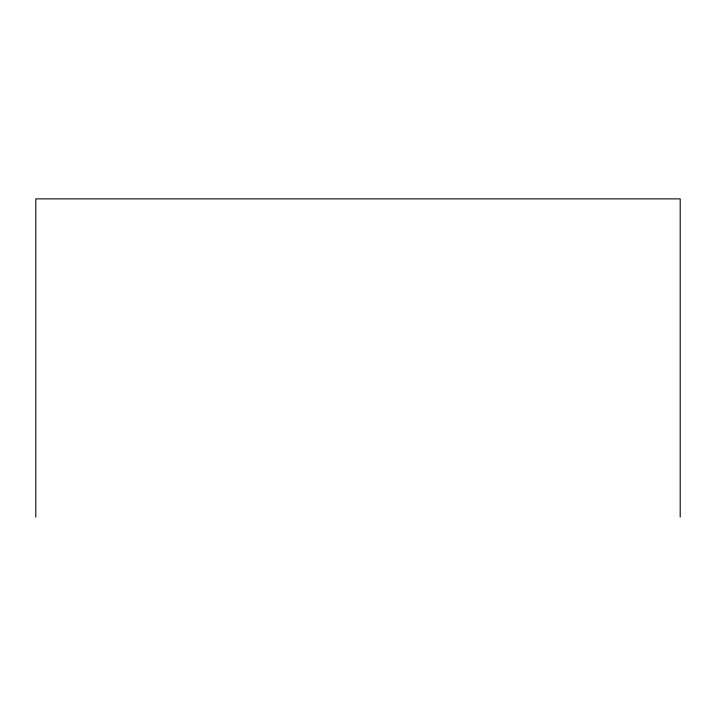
<?xml version="1.0" encoding="UTF-8"?>
<svg xmlns="http://www.w3.org/2000/svg" width="716" height="716" viewBox="0 0 716 716"><rect width="100%" height="100%" fill="white"/><g stroke="black" fill="none" stroke-linecap="round" stroke-linejoin="round"><path stroke-width="1.07" d="M680.2 517.131L680.2 198.869L35.8 198.869L35.8 517.131"/></g></svg>
